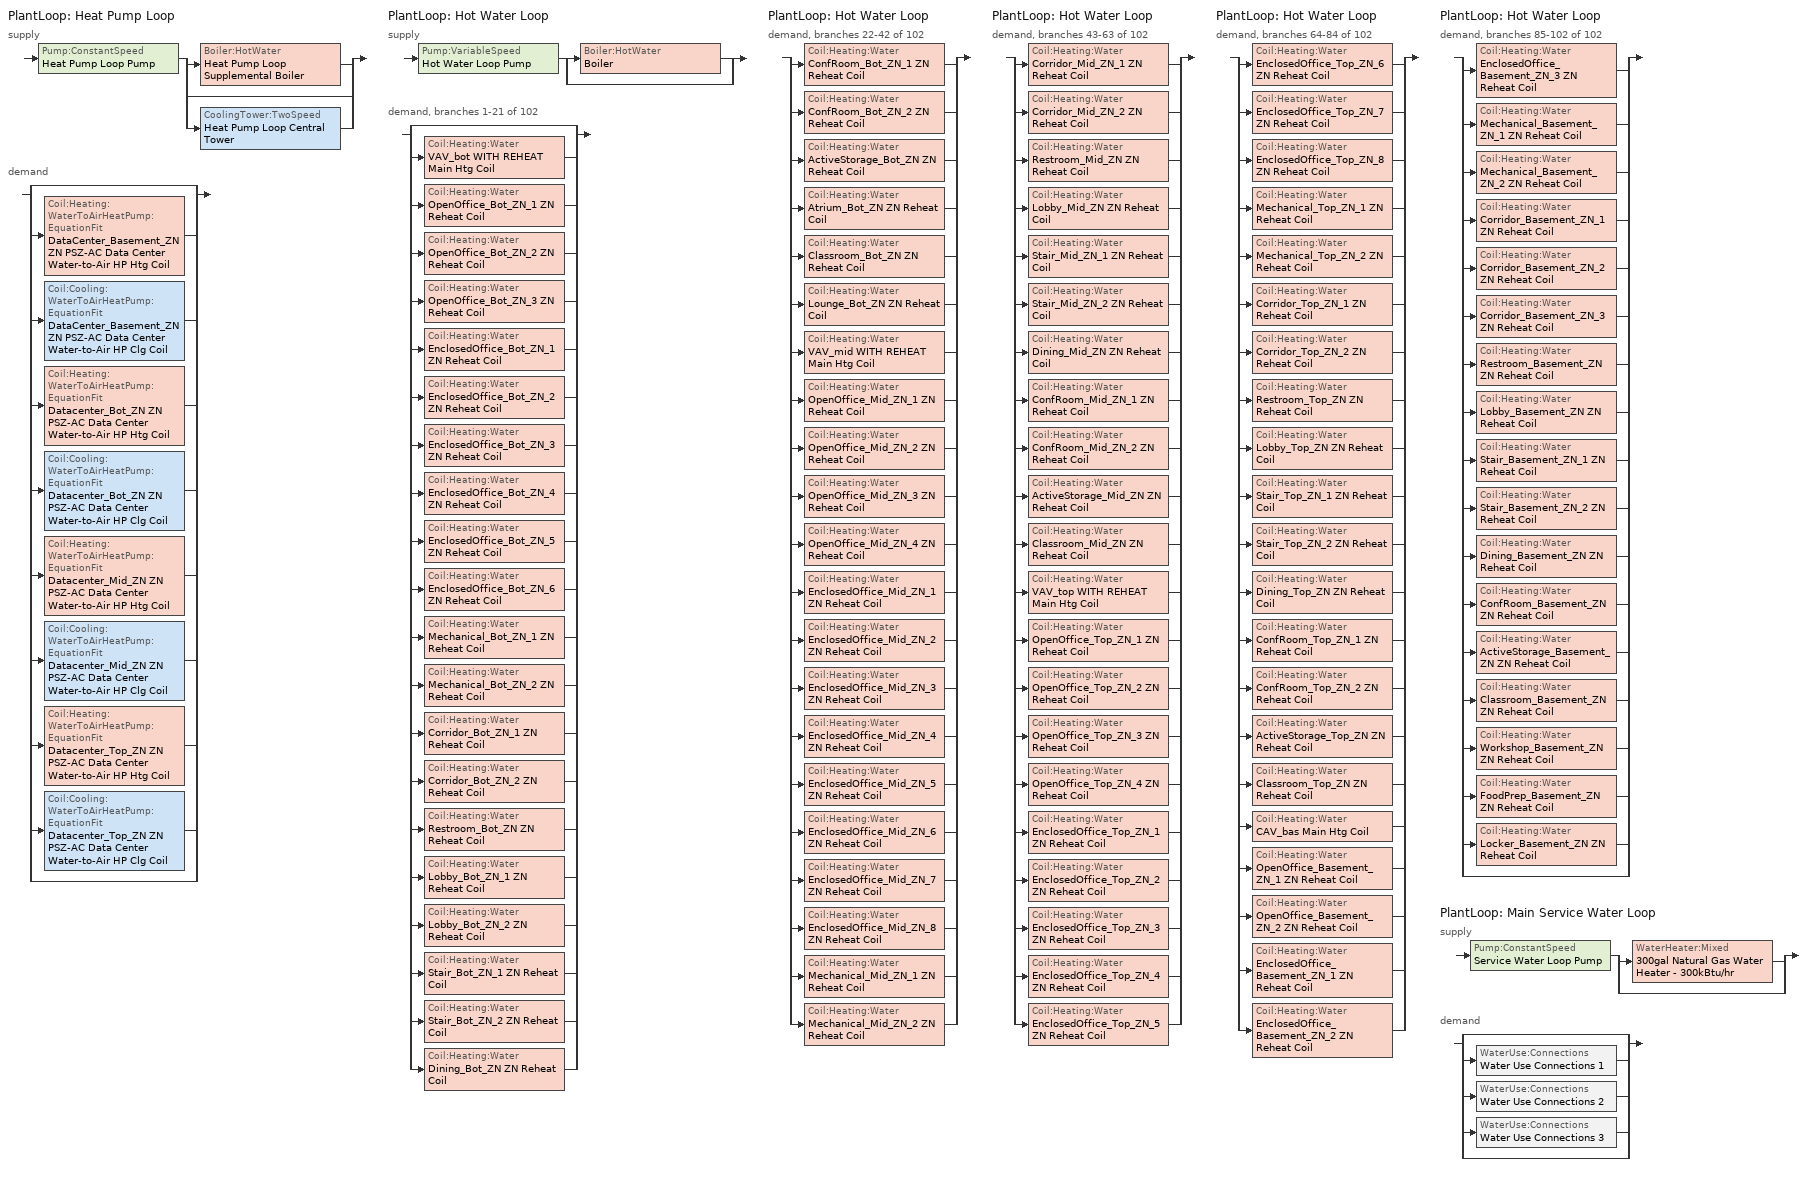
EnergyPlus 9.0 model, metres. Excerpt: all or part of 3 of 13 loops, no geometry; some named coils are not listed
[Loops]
PlantLoop 'Heat Pump Loop'
 supply: Pump:ConstantSpeed 'Heat Pump Loop Pump' > split
  | Boiler:HotWater 'Heat Pump Loop Supplemental Boiler'
  | bypass
  | CoolingTower:TwoSpeed 'Heat Pump Loop Central Tower'
 demand: split
  | bypass
  | Coil:Heating:WaterToAirHeatPump:EquationFit 'DataCenter_Basement_ZN ZN PSZ-AC Data Center Water-to-Air HP Htg Coil'
  | Coil:Cooling:WaterToAirHeatPump:EquationFit 'DataCenter_Basement_ZN ZN PSZ-AC Data Center Water-to-Air HP Clg Coil'
  | Coil:Heating:WaterToAirHeatPump:EquationFit 'Datacenter_Bot_ZN ZN PSZ-AC Data Center Water-to-Air HP Htg Coil'
  | Coil:Cooling:WaterToAirHeatPump:EquationFit 'Datacenter_Bot_ZN ZN PSZ-AC Data Center Water-to-Air HP Clg Coil'
  | Coil:Heating:WaterToAirHeatPump:EquationFit 'Datacenter_Mid_ZN ZN PSZ-AC Data Center Water-to-Air HP Htg Coil'
  | Coil:Cooling:WaterToAirHeatPump:EquationFit 'Datacenter_Mid_ZN ZN PSZ-AC Data Center Water-to-Air HP Clg Coil'
  | Coil:Heating:WaterToAirHeatPump:EquationFit 'Datacenter_Top_ZN ZN PSZ-AC Data Center Water-to-Air HP Htg Coil'
  | Coil:Cooling:WaterToAirHeatPump:EquationFit 'Datacenter_Top_ZN ZN PSZ-AC Data Center Water-to-Air HP Clg Coil'
  | bypass
PlantLoop 'Hot Water Loop'
 supply: Pump:VariableSpeed 'Hot Water Loop Pump' > split
  | Boiler:HotWater 'Boiler'
  | bypass
 demand, branches 1-21 of 102: split
  | bypass
  | Coil:Heating:Water 'VAV_bot WITH REHEAT Main Htg Coil'
  | Coil:Heating:Water 'OpenOffice_Bot_ZN_1 ZN Reheat Coil'
  | Coil:Heating:Water 'OpenOffice_Bot_ZN_2 ZN Reheat Coil'
  | Coil:Heating:Water 'OpenOffice_Bot_ZN_3 ZN Reheat Coil'
  | Coil:Heating:Water 'EnclosedOffice_Bot_ZN_1 ZN Reheat Coil'
  | Coil:Heating:Water 'EnclosedOffice_Bot_ZN_2 ZN Reheat Coil'
  | Coil:Heating:Water 'EnclosedOffice_Bot_ZN_3 ZN Reheat Coil'
  | Coil:Heating:Water 'EnclosedOffice_Bot_ZN_4 ZN Reheat Coil'
  | Coil:Heating:Water 'EnclosedOffice_Bot_ZN_5 ZN Reheat Coil'
  | Coil:Heating:Water 'EnclosedOffice_Bot_ZN_6 ZN Reheat Coil'
  | Coil:Heating:Water 'Mechanical_Bot_ZN_1 ZN Reheat Coil'
  | Coil:Heating:Water 'Mechanical_Bot_ZN_2 ZN Reheat Coil'
  | Coil:Heating:Water 'Corridor_Bot_ZN_1 ZN Reheat Coil'
  | Coil:Heating:Water 'Corridor_Bot_ZN_2 ZN Reheat Coil'
  | Coil:Heating:Water 'Restroom_Bot_ZN ZN Reheat Coil'
  | Coil:Heating:Water 'Lobby_Bot_ZN_1 ZN Reheat Coil'
  | Coil:Heating:Water 'Lobby_Bot_ZN_2 ZN Reheat Coil'
  | Coil:Heating:Water 'Stair_Bot_ZN_1 ZN Reheat Coil'
  | Coil:Heating:Water 'Stair_Bot_ZN_2 ZN Reheat Coil'
  | Coil:Heating:Water 'Dining_Bot_ZN ZN Reheat Coil'
PlantLoop 'Hot Water Loop'
 demand, branches 22-42 of 102: split
  | Coil:Heating:Water 'ConfRoom_Bot_ZN_1 ZN Reheat Coil'
  | Coil:Heating:Water 'ConfRoom_Bot_ZN_2 ZN Reheat Coil'
  | Coil:Heating:Water 'ActiveStorage_Bot_ZN ZN Reheat Coil'
  | Coil:Heating:Water 'Atrium_Bot_ZN ZN Reheat Coil'
  | Coil:Heating:Water 'Classroom_Bot_ZN ZN Reheat Coil'
  | Coil:Heating:Water 'Lounge_Bot_ZN ZN Reheat Coil'
  | Coil:Heating:Water 'VAV_mid WITH REHEAT Main Htg Coil'
  | Coil:Heating:Water 'OpenOffice_Mid_ZN_1 ZN Reheat Coil'
  | Coil:Heating:Water 'OpenOffice_Mid_ZN_2 ZN Reheat Coil'
  | Coil:Heating:Water 'OpenOffice_Mid_ZN_3 ZN Reheat Coil'
  | Coil:Heating:Water 'OpenOffice_Mid_ZN_4 ZN Reheat Coil'
  | Coil:Heating:Water 'EnclosedOffice_Mid_ZN_1 ZN Reheat Coil'
  | Coil:Heating:Water 'EnclosedOffice_Mid_ZN_2 ZN Reheat Coil'
  | Coil:Heating:Water 'EnclosedOffice_Mid_ZN_3 ZN Reheat Coil'
  | Coil:Heating:Water 'EnclosedOffice_Mid_ZN_4 ZN Reheat Coil'
  | Coil:Heating:Water 'EnclosedOffice_Mid_ZN_5 ZN Reheat Coil'
  | Coil:Heating:Water 'EnclosedOffice_Mid_ZN_6 ZN Reheat Coil'
  | Coil:Heating:Water 'EnclosedOffice_Mid_ZN_7 ZN Reheat Coil'
  | Coil:Heating:Water 'EnclosedOffice_Mid_ZN_8 ZN Reheat Coil'
  | Coil:Heating:Water 'Mechanical_Mid_ZN_1 ZN Reheat Coil'
  | Coil:Heating:Water 'Mechanical_Mid_ZN_2 ZN Reheat Coil'
PlantLoop 'Hot Water Loop'
 demand, branches 43-63 of 102: split
  | Coil:Heating:Water 'Corridor_Mid_ZN_1 ZN Reheat Coil'
  | Coil:Heating:Water 'Corridor_Mid_ZN_2 ZN Reheat Coil'
  | Coil:Heating:Water 'Restroom_Mid_ZN ZN Reheat Coil'
  | Coil:Heating:Water 'Lobby_Mid_ZN ZN Reheat Coil'
  | Coil:Heating:Water 'Stair_Mid_ZN_1 ZN Reheat Coil'
  | Coil:Heating:Water 'Stair_Mid_ZN_2 ZN Reheat Coil'
  | Coil:Heating:Water 'Dining_Mid_ZN ZN Reheat Coil'
  | Coil:Heating:Water 'ConfRoom_Mid_ZN_1 ZN Reheat Coil'
  | Coil:Heating:Water 'ConfRoom_Mid_ZN_2 ZN Reheat Coil'
  | Coil:Heating:Water 'ActiveStorage_Mid_ZN ZN Reheat Coil'
  | Coil:Heating:Water 'Classroom_Mid_ZN ZN Reheat Coil'
  | Coil:Heating:Water 'VAV_top WITH REHEAT Main Htg Coil'
  | Coil:Heating:Water 'OpenOffice_Top_ZN_1 ZN Reheat Coil'
  | Coil:Heating:Water 'OpenOffice_Top_ZN_2 ZN Reheat Coil'
  | Coil:Heating:Water 'OpenOffice_Top_ZN_3 ZN Reheat Coil'
  | Coil:Heating:Water 'OpenOffice_Top_ZN_4 ZN Reheat Coil'
  | Coil:Heating:Water 'EnclosedOffice_Top_ZN_1 ZN Reheat Coil'
  | Coil:Heating:Water 'EnclosedOffice_Top_ZN_2 ZN Reheat Coil'
  | Coil:Heating:Water 'EnclosedOffice_Top_ZN_3 ZN Reheat Coil'
  | Coil:Heating:Water 'EnclosedOffice_Top_ZN_4 ZN Reheat Coil'
  | Coil:Heating:Water 'EnclosedOffice_Top_ZN_5 ZN Reheat Coil'
PlantLoop 'Hot Water Loop'
 demand, branches 64-84 of 102: split
  | Coil:Heating:Water 'EnclosedOffice_Top_ZN_6 ZN Reheat Coil'
  | Coil:Heating:Water 'EnclosedOffice_Top_ZN_7 ZN Reheat Coil'
  | Coil:Heating:Water 'EnclosedOffice_Top_ZN_8 ZN Reheat Coil'
  | Coil:Heating:Water 'Mechanical_Top_ZN_1 ZN Reheat Coil'
  | Coil:Heating:Water 'Mechanical_Top_ZN_2 ZN Reheat Coil'
  | Coil:Heating:Water 'Corridor_Top_ZN_1 ZN Reheat Coil'
  | Coil:Heating:Water 'Corridor_Top_ZN_2 ZN Reheat Coil'
  | Coil:Heating:Water 'Restroom_Top_ZN ZN Reheat Coil'
  | Coil:Heating:Water 'Lobby_Top_ZN ZN Reheat Coil'
  | Coil:Heating:Water 'Stair_Top_ZN_1 ZN Reheat Coil'
  | Coil:Heating:Water 'Stair_Top_ZN_2 ZN Reheat Coil'
  | Coil:Heating:Water 'Dining_Top_ZN ZN Reheat Coil'
  | Coil:Heating:Water 'ConfRoom_Top_ZN_1 ZN Reheat Coil'
  | Coil:Heating:Water 'ConfRoom_Top_ZN_2 ZN Reheat Coil'
  | Coil:Heating:Water 'ActiveStorage_Top_ZN ZN Reheat Coil'
  | Coil:Heating:Water 'Classroom_Top_ZN ZN Reheat Coil'
  | Coil:Heating:Water 'CAV_bas Main Htg Coil'
  | Coil:Heating:Water 'OpenOffice_Basement_ZN_1 ZN Reheat Coil'
  | Coil:Heating:Water 'OpenOffice_Basement_ZN_2 ZN Reheat Coil'
  | Coil:Heating:Water 'EnclosedOffice_Basement_ZN_1 ZN Reheat Coil'
  | Coil:Heating:Water 'EnclosedOffice_Basement_ZN_2 ZN Reheat Coil'
PlantLoop 'Hot Water Loop'
 demand, branches 85-102 of 102: split
  | Coil:Heating:Water 'EnclosedOffice_Basement_ZN_3 ZN Reheat Coil'
  | Coil:Heating:Water 'Mechanical_Basement_ZN_1 ZN Reheat Coil'
  | Coil:Heating:Water 'Mechanical_Basement_ZN_2 ZN Reheat Coil'
  | Coil:Heating:Water 'Corridor_Basement_ZN_1 ZN Reheat Coil'
  | Coil:Heating:Water 'Corridor_Basement_ZN_2 ZN Reheat Coil'
  | Coil:Heating:Water 'Corridor_Basement_ZN_3 ZN Reheat Coil'
  | Coil:Heating:Water 'Restroom_Basement_ZN ZN Reheat Coil'
  | Coil:Heating:Water 'Lobby_Basement_ZN ZN Reheat Coil'
  | Coil:Heating:Water 'Stair_Basement_ZN_1 ZN Reheat Coil'
  | Coil:Heating:Water 'Stair_Basement_ZN_2 ZN Reheat Coil'
  | Coil:Heating:Water 'Dining_Basement_ZN ZN Reheat Coil'
  | Coil:Heating:Water 'ConfRoom_Basement_ZN ZN Reheat Coil'
  | Coil:Heating:Water 'ActiveStorage_Basement_ZN ZN Reheat Coil'
  | Coil:Heating:Water 'Classroom_Basement_ZN ZN Reheat Coil'
  | Coil:Heating:Water 'Workshop_Basement_ZN ZN Reheat Coil'
  | Coil:Heating:Water 'FoodPrep_Basement_ZN ZN Reheat Coil'
  | Coil:Heating:Water 'Locker_Basement_ZN ZN Reheat Coil'
  | bypass
PlantLoop 'Main Service Water Loop'
 supply: Pump:ConstantSpeed 'Service Water Loop Pump' > split
  | WaterHeater:Mixed '300gal Natural Gas Water Heater - 300kBtu/hr'
  | bypass
 demand: split
  | bypass
  | WaterUse:Connections 'Water Use Connections 1'
  | WaterUse:Connections 'Water Use Connections 2'
  | WaterUse:Connections 'Water Use Connections 3'
  | bypass
[Coil:Heating:Water] Availability Schedule=Always On Discrete; U-Factor Times Area Value {W/K}=Autosize; Maximum Water Flow Rate {m3/s}=Autosize; Performance Input Method=UFactorTimesAreaAndDesignWaterFlowRate; Rated Capacity {W}=Autosize; Rated Inlet Water Temperature {C}=82.2222; Rated Outlet Water Temperature {C}=71.1111; Rated Ratio for Air and Water Convection=0.5
Name | Rated Inlet Air Temperature {C} | Rated Outlet Air Temperature {C}
ActiveStorage_Basement_ZN ZN Reheat Coil; Classroom_Basement_ZN ZN Reheat Coil; ConfRoom_Basement_ZN ZN Reheat Coil; Corridor_Basement_ZN_1 ZN Reheat Coil; Corridor_Basement_ZN_2 ZN Reheat Coil; Corridor_Basement_ZN_3 ZN Reheat Coil; Dining_Basement_ZN ZN Reheat Coil; EnclosedOffice_Basement_ZN_1 ZN Reheat Coil; EnclosedOffice_Basement_ZN_2 ZN Reheat Coil; EnclosedOffice_Basement_ZN_3 ZN Reheat Coil; FoodPrep_Basement_ZN ZN Reheat Coil; Lobby_Basement_ZN ZN Reheat Coil; Locker_Basement_ZN ZN Reheat Coil; Mechanical_Basement_ZN_1 ZN Reheat Coil; Mechanical_Basement_ZN_2 ZN Reheat Coil; OpenOffice_Basement_ZN_1 ZN Reheat Coil; OpenOffice_Basement_ZN_2 ZN Reheat Coil; Restroom_Basement_ZN ZN Reheat Coil; Stair_Basement_ZN_1 ZN Reheat Coil; Stair_Basement_ZN_2 ZN Reheat Coil; Workshop_Basement_ZN ZN Reheat Coil | 16.6667 | 50
ActiveStorage_Bot_ZN ZN Reheat Coil; ActiveStorage_Mid_ZN ZN Reheat Coil; ActiveStorage_Top_ZN ZN Reheat Coil; Atrium_Bot_ZN ZN Reheat Coil; Classroom_Bot_ZN ZN Reheat Coil; Classroom_Mid_ZN ZN Reheat Coil; Classroom_Top_ZN ZN Reheat Coil; ConfRoom_Bot_ZN_1 ZN Reheat Coil; ConfRoom_Bot_ZN_2 ZN Reheat Coil; ConfRoom_Mid_ZN_1 ZN Reheat Coil; ConfRoom_Mid_ZN_2 ZN Reheat Coil; ConfRoom_Top_ZN_1 ZN Reheat Coil; ConfRoom_Top_ZN_2 ZN Reheat Coil; Corridor_Bot_ZN_1 ZN Reheat Coil; Corridor_Bot_ZN_2 ZN Reheat Coil; Corridor_Mid_ZN_1 ZN Reheat Coil; Corridor_Mid_ZN_2 ZN Reheat Coil; Corridor_Top_ZN_1 ZN Reheat Coil; Corridor_Top_ZN_2 ZN Reheat Coil; Dining_Bot_ZN ZN Reheat Coil; Dining_Mid_ZN ZN Reheat Coil; Dining_Top_ZN ZN Reheat Coil; EnclosedOffice_Bot_ZN_1 ZN Reheat Coil; EnclosedOffice_Bot_ZN_2 ZN Reheat Coil; EnclosedOffice_Bot_ZN_3 ZN Reheat Coil; EnclosedOffice_Bot_ZN_4 ZN Reheat Coil; EnclosedOffice_Bot_ZN_5 ZN Reheat Coil; EnclosedOffice_Bot_ZN_6 ZN Reheat Coil; EnclosedOffice_Mid_ZN_1 ZN Reheat Coil; EnclosedOffice_Mid_ZN_2 ZN Reheat Coil; EnclosedOffice_Mid_ZN_3 ZN Reheat Coil; EnclosedOffice_Mid_ZN_4 ZN Reheat Coil; EnclosedOffice_Mid_ZN_5 ZN Reheat Coil; EnclosedOffice_Mid_ZN_6 ZN Reheat Coil; EnclosedOffice_Mid_ZN_7 ZN Reheat Coil; EnclosedOffice_Mid_ZN_8 ZN Reheat Coil; EnclosedOffice_Top_ZN_1 ZN Reheat Coil; EnclosedOffice_Top_ZN_2 ZN Reheat Coil; EnclosedOffice_Top_ZN_3 ZN Reheat Coil; EnclosedOffice_Top_ZN_4 ZN Reheat Coil; EnclosedOffice_Top_ZN_5 ZN Reheat Coil; EnclosedOffice_Top_ZN_6 ZN Reheat Coil; EnclosedOffice_Top_ZN_7 ZN Reheat Coil; EnclosedOffice_Top_ZN_8 ZN Reheat Coil; Lobby_Bot_ZN_1 ZN Reheat Coil; Lobby_Bot_ZN_2 ZN Reheat Coil; Lobby_Mid_ZN ZN Reheat Coil; Lobby_Top_ZN ZN Reheat Coil; Lounge_Bot_ZN ZN Reheat Coil; Mechanical_Bot_ZN_1 ZN Reheat Coil; Mechanical_Bot_ZN_2 ZN Reheat Coil; Mechanical_Mid_ZN_1 ZN Reheat Coil; Mechanical_Mid_ZN_2 ZN Reheat Coil; Mechanical_Top_ZN_1 ZN Reheat Coil; Mechanical_Top_ZN_2 ZN Reheat Coil; OpenOffice_Bot_ZN_1 ZN Reheat Coil; OpenOffice_Bot_ZN_2 ZN Reheat Coil; OpenOffice_Bot_ZN_3 ZN Reheat Coil; OpenOffice_Mid_ZN_1 ZN Reheat Coil; OpenOffice_Mid_ZN_2 ZN Reheat Coil; OpenOffice_Mid_ZN_3 ZN Reheat Coil; OpenOffice_Mid_ZN_4 ZN Reheat Coil; OpenOffice_Top_ZN_1 ZN Reheat Coil; OpenOffice_Top_ZN_2 ZN Reheat Coil; OpenOffice_Top_ZN_3 ZN Reheat Coil; OpenOffice_Top_ZN_4 ZN Reheat Coil; Restroom_Bot_ZN ZN Reheat Coil; Restroom_Mid_ZN ZN Reheat Coil; Restroom_Top_ZN ZN Reheat Coil; Stair_Bot_ZN_1 ZN Reheat Coil; Stair_Bot_ZN_2 ZN Reheat Coil; Stair_Mid_ZN_1 ZN Reheat Coil; Stair_Mid_ZN_2 ZN Reheat Coil; Stair_Top_ZN_1 ZN Reheat Coil; Stair_Top_ZN_2 ZN Reheat Coil | 12.7778 | 40
[SetpointManager:Scheduled] Control Variable=Temperature
Name | Schedule
Hot Water Loop Setpoint Manager | Hot Water Loop Temp - 180F
Service hot water setpoint manager | Service Water Loop Temp - 140F
[Coil:Heating:WaterToAirHeatPump:EquationFit] Rated Air Flow Rate {m3/s}=Autosize; Rated Water Flow Rate {m3/s}=Autosize; Gross Rated Heating Capacity {W}=Autosize; Gross Rated Heating COP=4.2; Heating Capacity Coefficient 1=0.237847; Heating Capacity Coefficient 2=-3.35824; Heating Capacity Coefficient 3=3.8064; Heating Capacity Coefficient 4=0.1792; Heating Capacity Coefficient 5=0.128607; Heating Power Consumption Coefficient 1=-3.79176; Heating Power Consumption Coefficient 2=3.38799; Heating Power Consumption Coefficient 3=1.50226; Heating Power Consumption Coefficient 4=-0.177654; Heating Power Consumption Coefficient 5=-0.10308
DataCenter_Basement_ZN ZN PSZ-AC Data Center Water-to-Air HP Htg Coil; Datacenter_Bot_ZN ZN PSZ-AC Data Center Water-to-Air HP Htg Coil; Datacenter_Mid_ZN ZN PSZ-AC Data Center Water-to-Air HP Htg Coil; Datacenter_Top_ZN ZN PSZ-AC Data Center Water-to-Air HP Htg Coil
[Coil:Cooling:WaterToAirHeatPump:EquationFit] Rated Air Flow Rate {m3/s}=Autosize; Rated Water Flow Rate {m3/s}=Autosize; Gross Rated Total Cooling Capacity {W}=Autosize; Gross Rated Sensible Cooling Capacity {W}=Autosize; Gross Rated Cooling COP=3.4; Total Cooling Capacity Coefficient 1=-4.30267; Total Cooling Capacity Coefficient 2=7.18537; Total Cooling Capacity Coefficient 3=-2.23947; Total Cooling Capacity Coefficient 4=0.139996; Total Cooling Capacity Coefficient 5=0.10266; Sensible Cooling Capacity Coefficient 1=6.00194; Sensible Cooling Capacity Coefficient 2=22.6301; Sensible Cooling Capacity Coefficient 3=-26.7961; Sensible Cooling Capacity Coefficient 4=-1.72375; Sensible Cooling Capacity Coefficient 5=0.490645; Sensible Cooling Capacity Coefficient 6=0.0693119; Cooling Power Consumption Coefficient 1=-5.67776; Cooling Power Consumption Coefficient 2=0.438988; Cooling Power Consumption Coefficient 3=5.84528; Cooling Power Consumption Coefficient 4=0.141606; Cooling Power Consumption Coefficient 5=-0.168728; Nominal Time for Condensate Removal to Begin {s}=0; Ratio of Initial Moisture Evaporation Rate and Steady State Latent Capacity=0
DataCenter_Basement_ZN ZN PSZ-AC Data Center Water-to-Air HP Clg Coil; Datacenter_Bot_ZN ZN PSZ-AC Data Center Water-to-Air HP Clg Coil; Datacenter_Mid_ZN ZN PSZ-AC Data Center Water-to-Air HP Clg Coil; Datacenter_Top_ZN ZN PSZ-AC Data Center Water-to-Air HP Clg Coil
[PlantLoop] Fluid Type=Water; Maximum Loop Flow Rate {m3/s}=Autosize; Minimum Loop Flow Rate {m3/s}=0; Plant Loop Volume {m3}=Autocalculate; Load Distribution Scheme=Optimal
Name | Plant Equipment Operation Scheme | Maximum Loop Temperature {C} | Minimum Loop Temperature {C} | Plant Loop Demand Calculation Scheme
Heat Pump Loop | Heat Pump Loop Operation Schemes | 80 | 5 | DualSetpointDeadband
Hot Water Loop | Hot Water Loop Operation Schemes | 100 | 10 | SingleSetpoint
Main Service Water Loop | Main Service Water Loop Operation Schemes | 60 | 10 | SingleSetpoint
[Sizing:Plant] Loop Type=Heating; Sizing Option=NonCoincident; Zone Timesteps in Averaging Window=1; Coincident Sizing Factor Mode=None
Name | Design Loop Exit Temperature {C} | Loop Design Temperature Difference {deltaC}
Heat Pump Loop | 39 | 11
Hot Water Loop | 82.2222 | 11.1111
Main Service Water Loop | 60 | 5
[Pump:ConstantSpeed] Design Flow Rate {m3/s}=Autosize; Design Power Consumption {W}=Autosize; Fraction of Motor Inefficiencies to Fluid Stream=0; Pump Control Type=Intermittent; Design Power Sizing Method=PowerPerFlowPerPressure; Design Electric Power per Unit Flow Rate {W/(m3/s)}=348701.1; Design Shaft Power per Unit Flow Rate per Unit Head=1.28205
Name | Design Pump Head {Pa} | Motor Efficiency
Heat Pump Loop Pump | 179344 | 0.9
Service Water Loop Pump | 29891 | 0.3
[Pump:VariableSpeed]
Hot Water Loop Pump: Design Maximum Flow Rate {m3/s}=Autosize; Design Pump Head {Pa}=179344; Design Power Consumption {W}=Autosize; Motor Efficiency=0.9; Fraction of Motor Inefficiencies to Fluid Stream=0; Coefficient 1 of the Part Load Performance Curve=0; Coefficient 2 of the Part Load Performance Curve=1; Coefficient 3 of the Part Load Performance Curve=0; Coefficient 4 of the Part Load Performance Curve=0; Design Minimum Flow Rate {m3/s}=0; Pump Control Type=Intermittent; Skin Loss Radiative Fraction=0.5; Design Power Sizing Method=PowerPerFlowPerPressure; Design Electric Power per Unit Flow Rate {W/(m3/s)}=348701.1; Design Shaft Power per Unit Flow Rate per Unit Head=1.28205; Design Minimum Flow Rate Fraction=0
[PlantEquipmentOperationSchemes] Control Scheme Object Type 1=PlantEquipmentOperation:HeatingLoad; Control Scheme Schedule Name 1=Always On Discrete
Heat Pump Loop Operation Schemes: Control Scheme Name 1=Heat Pump Loop Heating Operation Scheme; Control Scheme Object Type 2=PlantEquipmentOperation:CoolingLoad; Control Scheme Name 2=Heat Pump Loop Cooling Operation Scheme; Control Scheme Schedule Name 2=Always On Discrete; Control Scheme Object Type 3=PlantEquipmentOperation:ComponentSetpoint; Control Scheme Name 3=Heat Pump Loop Setpoint Operation Scheme; Control Scheme Schedule Name 3=Always On Discrete
Hot Water Loop Operation Schemes: Control Scheme Name 1=Hot Water Loop Heating Operation Scheme
Main Service Water Loop Operation Schemes: Control Scheme Name 1=Main Service Water Loop Heating Operation Scheme
[PlantEquipmentOperation:CoolingLoad]
Heat Pump Loop Cooling Operation Scheme: Load Range Lower Limit 1 {W}=0; Load Range Upper Limit 1 {W}=1000000000; Range Equipment List Name 1=Heat Pump Loop Cooling Equipment List
[PlantEquipmentList]
Heat Pump Loop Heating Equipment List: Boiler:HotWater, Heat Pump Loop Supplemental Boiler
Heat Pump Loop Cooling Equipment List: CoolingTower:TwoSpeed, Heat Pump Loop Central Tower
Hot Water Loop Heating Equipment List: Boiler:HotWater, Boiler
Main Service Water Loop Heating Equipment List: WaterHeater:Mixed, 300gal Natural Gas Water Heater - 300kBtu/hr
[Boiler:HotWater] Fuel Type=NaturalGas; Nominal Capacity {W}=Autosize; Efficiency Curve Temperature Evaluation Variable=LeavingBoiler; Design Water Flow Rate {m3/s}=Autosize; Minimum Part Load Ratio=0; Maximum Part Load Ratio=1.2; Optimum Part Load Ratio=1; Water Outlet Upper Temperature Limit {C}=95; Parasitic Electric Load {W}=0; Sizing Factor=1
Name | Nominal Thermal Efficiency | Boiler Flow Mode
Heat Pump Loop Supplemental Boiler | 0.8 | ConstantFlow
Boiler | 0.78 | LeavingSetpointModulated
[SetpointManager:Scheduled:DualSetpoint] Control Variable=Temperature
Name | High Setpoint Schedule | Low Setpoint Schedule
Heat Pump Loop Boiler Scheduled Dual Setpoint; Heat Pump Loop Scheduled Dual Setpoint | Heat Pump Loop High Temp - 65F | Heat Pump Loop Low Temp - 41F
Heat Pump Loop Fluid Cooler Scheduled Dual Setpoint | Heat Pump Loop High Temp - 65F 1 | Heat Pump Loop Low Temp - 41F 1
[CoolingTower:TwoSpeed]
Heat Pump Loop Central Tower: Design Water Flow Rate {m3/s}=Autosize; High Fan Speed Air Flow Rate {m3/s}=Autosize; High Fan Speed Fan Power {W}=Autosize; High Fan Speed U-Factor Times Area Value {W/K}=Autosize; Low Fan Speed Air Flow Rate {m3/s}=Autocalculate; Low Fan Speed Air Flow Rate Sizing Factor=0.5; Low Fan Speed Fan Power {W}=Autocalculate; Low Fan Speed Fan Power Sizing Factor=0.16; Low Fan Speed U-Factor Times Area Value {W/K}=Autocalculate; Low Fan Speed U-Factor Times Area Sizing Factor=0.6; Free Convection Regime Air Flow Rate {m3/s}=0; Free Convection Regime Air Flow Rate Sizing Factor=0.1; Free Convection Regime U-Factor Times Area Value {W/K}=0; Free Convection U-Factor Times Area Value Sizing Factor=0.1; Performance Input Method=UFactorTimesAreaAndDesignWaterFlowRate; Heat Rejection Capacity and Nominal Capacity Sizing Ratio=1.25; Low Speed Nominal Capacity Sizing Factor=0.5; Free Convection Nominal Capacity Sizing Factor=0.1; Design Inlet Air Dry-Bulb Temperature {C}=25.6; Design Inlet Air Wet-Bulb Temperature {C}=25.6; Design Approach Temperature {deltaC}=Autosize; Design Range Temperature {deltaC}=Autosize; Basin Heater Capacity {W/K}=0; Basin Heater Setpoint Temperature {C}=2; Evaporation Loss Factor {percent/K}=0.2; Drift Loss Percent {percent}=0.008; Blowdown Concentration Ratio=3; Number of Cells=1; Cell Control=MinimalCell; Cell Minimum  Water Flow Rate Fraction=0.33; Cell Maximum Water Flow Rate Fraction=2.5; Sizing Factor=1
[PlantEquipmentOperation:HeatingLoad] Load Range Lower Limit 1 {W}=0; Load Range Upper Limit 1 {W}=1000000000
Name | Range Equipment List Name 1
Heat Pump Loop Heating Operation Scheme | Heat Pump Loop Heating Equipment List
Hot Water Loop Heating Operation Scheme | Hot Water Loop Heating Equipment List
Main Service Water Loop Heating Operation Scheme | Main Service Water Loop Heating Equipment List
[PlantEquipmentOperation:ComponentSetpoint]
Heat Pump Loop Setpoint Operation Scheme: Equipment Object Type 1=Boiler:HotWater; Equipment Name 1=Heat Pump Loop Supplemental Boiler; Component Flow Rate 1 {m3/s}=Autosize; Operation Type 1=Heating; Equipment Object Type 2=CoolingTower:TwoSpeed; Equipment Name 2=Heat Pump Loop Central Tower; Component Flow Rate 2 {m3/s}=Autosize; Operation Type 2=Cooling
[WaterHeater:Mixed]
300gal Natural Gas Water Heater - 300kBtu/hr: Tank Volume {m3}=1.13562; Setpoint Temperature Schedule=Service Water Loop Temp - 140F; Deadband Temperature Difference {deltaC}=2; Maximum Temperature Limit {C}=82.2222; Heater Control Type=Cycle; Heater Maximum Capacity {W}=87921.3; Heater Ignition Minimum Flow Rate {m3/s}=0; Heater Ignition Delay {s}=0; Heater Fuel Type=NaturalGas; Heater Thermal Efficiency=0.78; Off Cycle Parasitic Fuel Consumption Rate {W}=2770.99; Off Cycle Parasitic Fuel Type=NaturalGas; Off Cycle Parasitic Heat Fraction to Tank=0.8; On Cycle Parasitic Fuel Consumption Rate {W}=2770.99; On Cycle Parasitic Fuel Type=NaturalGas; On Cycle Parasitic Heat Fraction to Tank=0; Ambient Temperature Indicator=Schedule; Ambient Temperature Schedule=Water Heater Ambient Temp Schedule - 70F; Off Cycle Loss Coefficient to Ambient Temperature {W/K}=6; Off Cycle Loss Fraction to Zone=1; On Cycle Loss Coefficient to Ambient Temperature {W/K}=6; On Cycle Loss Fraction to Zone=1; Use Side Effectiveness=1; Source Side Effectiveness=1; Use Side Design Flow Rate {m3/s}=Autosize; Source Side Design Flow Rate {m3/s}=Autosize; Indirect Water Heating Recovery Time {hr}=1.5; Source Side Flow Control Mode=IndirectHeatPrimarySetpoint
[WaterUse:Connections]
Name | Water Use Equipment Name 1
Water Use Connections 1 | Mechanical_bot_zn_1 Service Water Use 0.58gal/min
Water Use Connections 2 | Mechanical_mid_zn_1 Service Water Use 0.58gal/min
Water Use Connections 3 | Mechanical_top_zn_1 Service Water Use 0.58gal/min
[WaterUse:Equipment] Peak Flow Rate {m3/s}=3.65923e-05; Flow Rate Fraction Schedule=OfficeLarge BLDG_SWH_SCH; Sensible Fraction Schedule=Fraction Sensible - 0.2; Latent Fraction Schedule=Fraction Latent - 0.05
Name | Target Temperature Schedule | Zone
Mechanical_bot_zn_1 Service Water Use 0.58gal/min | Mixed Water At Faucet Temp - 140F | Mechanical_Bot_ZN_1 ZN
Mechanical_mid_zn_1 Service Water Use 0.58gal/min | Mixed Water At Faucet Temp - 140F 1 | Mechanical_Mid_ZN_1 ZN
Mechanical_top_zn_1 Service Water Use 0.58gal/min | Mixed Water At Faucet Temp - 140F 2 | Mechanical_Top_ZN_1 ZN
[Schedule:Day:Interval]
Fraction Latent - 0.05 Default: No, 24:00, 0.05
Fraction Sensible - 0.2 Default: No, 24:00, 0.2
Heat Pump Loop High Temp - 65F Default; Heat Pump Loop High Temp - 65F Default 1: No, 24:00, 18.3333
Heat Pump Loop Low Temp - 41F Default; Heat Pump Loop Low Temp - 41F Default 1: No, 24:00, 5
Hot Water Loop Temp - 180F Default: No, 24:00, 82.2222
Mixed Water At Faucet Temp - 140F Default; Mixed Water At Faucet Temp - 140F Default 1; Mixed Water At Faucet Temp - 140F Default 2; Service Water Loop Temp - 140F Default: No, 24:00, 60
OfficeLarge BLDG_SWH_SCH Default: No, 06:00, 0, 07:00, 0.07, 11:00, 0.04, 13:00, 0.06, 14:00, 0.09, 15:00, 0.06, 21:00, 0.04, 22:00, 0.07, 24:00, 0.04
OfficeLarge BLDG_SWH_SCH SmrDsn|Wkdy Day; OfficeLarge BLDG_SWH_SCH Summer Design Day: No, 06:00, 0, 07:00, 0.07, 08:00, 0.19, 09:00, 0.35, 10:00, 0.38, 11:00, 0.39, 12:00, 0.47, 13:00, 0.57, 14:00, 0.54, 15:00, 0.34, 16:00, 0.33, 17:00, 0.44, 18:00, 0.26, 19:00, 0.21, 20:00, 0.15, 21:00, 0.17, 22:00, 0.08, 24:00, 0.05
OfficeLarge BLDG_SWH_SCH Winter Design Day; OfficeLarge BLDG_SWH_SCH WntrDsn|Sat Day: No, 06:00, 0, 07:00, 0.07, 08:00, 0.11, 09:00, 0.15, 10:00, 0.21, 11:00, 0.19, 12:00, 0.23, 13:00, 0.2, 14:00, 0.19, 15:00, 0.15, 16:00, 0.13, 17:00, 0.14, 21:00, 0.07, 22:00, 0.09, 24:00, 0.05
Water Heater Ambient Temp Schedule - 70F Default: No, 24:00, 21.1111
[Schedule:Week:Daily]
Fraction Latent - 0.05 Week Rule - Jan1-Dec31: Fraction Latent - 0.05 Default, Fraction Latent - 0.05 Default, Fraction Latent - 0.05 Default, Fraction Latent - 0.05 Default, Fraction Latent - 0.05 Default, Fraction Latent - 0.05 Default, Fraction Latent - 0.05 Default, Fraction Latent - 0.05 Default, Fraction Latent - 0.05 Default, Fraction Latent - 0.05 Default, Fraction Latent - 0.05 Default, Fraction Latent - 0.05 Default
Fraction Sensible - 0.2 Week Rule - Jan1-Dec31: Fraction Sensible - 0.2 Default, Fraction Sensible - 0.2 Default, Fraction Sensible - 0.2 Default, Fraction Sensible - 0.2 Default, Fraction Sensible - 0.2 Default, Fraction Sensible - 0.2 Default, Fraction Sensible - 0.2 Default, Fraction Sensible - 0.2 Default, Fraction Sensible - 0.2 Default, Fraction Sensible - 0.2 Default, Fraction Sensible - 0.2 Default, Fraction Sensible - 0.2 Default
Heat Pump Loop High Temp - 65F Week Rule - Jan1-Dec31: Heat Pump Loop High Temp - 65F Default, Heat Pump Loop High Temp - 65F Default, Heat Pump Loop High Temp - 65F Default, Heat Pump Loop High Temp - 65F Default, Heat Pump Loop High Temp - 65F Default, Heat Pump Loop High Temp - 65F Default, Heat Pump Loop High Temp - 65F Default, Heat Pump Loop High Temp - 65F Default, Heat Pump Loop High Temp - 65F Default, Heat Pump Loop High Temp - 65F Default, Heat Pump Loop High Temp - 65F Default, Heat Pump Loop High Temp - 65F Default
Heat Pump Loop High Temp - 65F 1 Week Rule - Jan1-Dec31: Heat Pump Loop High Temp - 65F Default 1, Heat Pump Loop High Temp - 65F Default 1, Heat Pump Loop High Temp - 65F Default 1, Heat Pump Loop High Temp - 65F Default 1, Heat Pump Loop High Temp - 65F Default 1, Heat Pump Loop High Temp - 65F Default 1, Heat Pump Loop High Temp - 65F Default 1, Heat Pump Loop High Temp - 65F Default 1, Heat Pump Loop High Temp - 65F Default 1, Heat Pump Loop High Temp - 65F Default 1, Heat Pump Loop High Temp - 65F Default 1, Heat Pump Loop High Temp - 65F Default 1
Heat Pump Loop Low Temp - 41F Week Rule - Jan1-Dec31: Heat Pump Loop Low Temp - 41F Default, Heat Pump Loop Low Temp - 41F Default, Heat Pump Loop Low Temp - 41F Default, Heat Pump Loop Low Temp - 41F Default, Heat Pump Loop Low Temp - 41F Default, Heat Pump Loop Low Temp - 41F Default, Heat Pump Loop Low Temp - 41F Default, Heat Pump Loop Low Temp - 41F Default, Heat Pump Loop Low Temp - 41F Default, Heat Pump Loop Low Temp - 41F Default, Heat Pump Loop Low Temp - 41F Default, Heat Pump Loop Low Temp - 41F Default
Heat Pump Loop Low Temp - 41F 1 Week Rule - Jan1-Dec31: Heat Pump Loop Low Temp - 41F Default 1, Heat Pump Loop Low Temp - 41F Default 1, Heat Pump Loop Low Temp - 41F Default 1, Heat Pump Loop Low Temp - 41F Default 1, Heat Pump Loop Low Temp - 41F Default 1, Heat Pump Loop Low Temp - 41F Default 1, Heat Pump Loop Low Temp - 41F Default 1, Heat Pump Loop Low Temp - 41F Default 1, Heat Pump Loop Low Temp - 41F Default 1, Heat Pump Loop Low Temp - 41F Default 1, Heat Pump Loop Low Temp - 41F Default 1, Heat Pump Loop Low Temp - 41F Default 1
Hot Water Loop Temp - 180F Week Rule - Jan1-Dec31: Hot Water Loop Temp - 180F Default, Hot Water Loop Temp - 180F Default, Hot Water Loop Temp - 180F Default, Hot Water Loop Temp - 180F Default, Hot Water Loop Temp - 180F Default, Hot Water Loop Temp - 180F Default, Hot Water Loop Temp - 180F Default, Hot Water Loop Temp - 180F Default, Hot Water Loop Temp - 180F Default, Hot Water Loop Temp - 180F Default, Hot Water Loop Temp - 180F Default, Hot Water Loop Temp - 180F Default
Mixed Water At Faucet Temp - 140F Week Rule - Jan1-Dec31: Mixed Water At Faucet Temp - 140F Default, Mixed Water At Faucet Temp - 140F Default, Mixed Water At Faucet Temp - 140F Default, Mixed Water At Faucet Temp - 140F Default, Mixed Water At Faucet Temp - 140F Default, Mixed Water At Faucet Temp - 140F Default, Mixed Water At Faucet Temp - 140F Default, Mixed Water At Faucet Temp - 140F Default, Mixed Water At Faucet Temp - 140F Default, Mixed Water At Faucet Temp - 140F Default, Mixed Water At Faucet Temp - 140F Default, Mixed Water At Faucet Temp - 140F Default
Mixed Water At Faucet Temp - 140F 1 Week Rule - Jan1-Dec31: Mixed Water At Faucet Temp - 140F Default 1, Mixed Water At Faucet Temp - 140F Default 1, Mixed Water At Faucet Temp - 140F Default 1, Mixed Water At Faucet Temp - 140F Default 1, Mixed Water At Faucet Temp - 140F Default 1, Mixed Water At Faucet Temp - 140F Default 1, Mixed Water At Faucet Temp - 140F Default 1, Mixed Water At Faucet Temp - 140F Default 1, Mixed Water At Faucet Temp - 140F Default 1, Mixed Water At Faucet Temp - 140F Default 1, Mixed Water At Faucet Temp - 140F Default 1, Mixed Water At Faucet Temp - 140F Default 1
Mixed Water At Faucet Temp - 140F 2 Week Rule - Jan1-Dec31: Mixed Water At Faucet Temp - 140F Default 2, Mixed Water At Faucet Temp - 140F Default 2, Mixed Water At Faucet Temp - 140F Default 2, Mixed Water At Faucet Temp - 140F Default 2, Mixed Water At Faucet Temp - 140F Default 2, Mixed Water At Faucet Temp - 140F Default 2, Mixed Water At Faucet Temp - 140F Default 2, Mixed Water At Faucet Temp - 140F Default 2, Mixed Water At Faucet Temp - 140F Default 2, Mixed Water At Faucet Temp - 140F Default 2, Mixed Water At Faucet Temp - 140F Default 2, Mixed Water At Faucet Temp - 140F Default 2
OfficeLarge BLDG_SWH_SCH Week Rule - Jan1-Dec31: OfficeLarge BLDG_SWH_SCH Default, OfficeLarge BLDG_SWH_SCH SmrDsn|Wkdy Day, OfficeLarge BLDG_SWH_SCH SmrDsn|Wkdy Day, OfficeLarge BLDG_SWH_SCH SmrDsn|Wkdy Day, OfficeLarge BLDG_SWH_SCH SmrDsn|Wkdy Day, OfficeLarge BLDG_SWH_SCH SmrDsn|Wkdy Day, OfficeLarge BLDG_SWH_SCH WntrDsn|Sat Day, OfficeLarge BLDG_SWH_SCH Default, OfficeLarge BLDG_SWH_SCH Summer Design Day, OfficeLarge BLDG_SWH_SCH Winter Design Day, OfficeLarge BLDG_SWH_SCH Default, OfficeLarge BLDG_SWH_SCH Default
Service Water Loop Temp - 140F Week Rule - Jan1-Dec31: Service Water Loop Temp - 140F Default, Service Water Loop Temp - 140F Default, Service Water Loop Temp - 140F Default, Service Water Loop Temp - 140F Default, Service Water Loop Temp - 140F Default, Service Water Loop Temp - 140F Default, Service Water Loop Temp - 140F Default, Service Water Loop Temp - 140F Default, Service Water Loop Temp - 140F Default, Service Water Loop Temp - 140F Default, Service Water Loop Temp - 140F Default, Service Water Loop Temp - 140F Default
Water Heater Ambient Temp Schedule - 70F Week Rule - Jan1-Dec31: Water Heater Ambient Temp Schedule - 70F Default, Water Heater Ambient Temp Schedule - 70F Default, Water Heater Ambient Temp Schedule - 70F Default, Water Heater Ambient Temp Schedule - 70F Default, Water Heater Ambient Temp Schedule - 70F Default, Water Heater Ambient Temp Schedule - 70F Default, Water Heater Ambient Temp Schedule - 70F Default, Water Heater Ambient Temp Schedule - 70F Default, Water Heater Ambient Temp Schedule - 70F Default, Water Heater Ambient Temp Schedule - 70F Default, Water Heater Ambient Temp Schedule - 70F Default, Water Heater Ambient Temp Schedule - 70F Default
[Schedule:Year]
Fraction Latent - 0.05: Fraction Latent - 0.05 Week Rule - Jan1-Dec31, 1, 1, 12, 31
Fraction Sensible - 0.2: Fraction Sensible - 0.2 Week Rule - Jan1-Dec31, 1, 1, 12, 31
Heat Pump Loop High Temp - 65F: Heat Pump Loop High Temp - 65F Week Rule - Jan1-Dec31, 1, 1, 12, 31
Heat Pump Loop High Temp - 65F 1: Heat Pump Loop High Temp - 65F 1 Week Rule - Jan1-Dec31, 1, 1, 12, 31
Heat Pump Loop Low Temp - 41F: Heat Pump Loop Low Temp - 41F Week Rule - Jan1-Dec31, 1, 1, 12, 31
Heat Pump Loop Low Temp - 41F 1: Heat Pump Loop Low Temp - 41F 1 Week Rule - Jan1-Dec31, 1, 1, 12, 31
Hot Water Loop Temp - 180F: Hot Water Loop Temp - 180F Week Rule - Jan1-Dec31, 1, 1, 12, 31
Mixed Water At Faucet Temp - 140F: Mixed Water At Faucet Temp - 140F Week Rule - Jan1-Dec31, 1, 1, 12, 31
Mixed Water At Faucet Temp - 140F 1: Mixed Water At Faucet Temp - 140F 1 Week Rule - Jan1-Dec31, 1, 1, 12, 31
Mixed Water At Faucet Temp - 140F 2: Mixed Water At Faucet Temp - 140F 2 Week Rule - Jan1-Dec31, 1, 1, 12, 31
OfficeLarge BLDG_SWH_SCH: OfficeLarge BLDG_SWH_SCH Week Rule - Jan1-Dec31, 1, 1, 12, 31
Service Water Loop Temp - 140F: Service Water Loop Temp - 140F Week Rule - Jan1-Dec31, 1, 1, 12, 31
Water Heater Ambient Temp Schedule - 70F: Water Heater Ambient Temp Schedule - 70F Week Rule - Jan1-Dec31, 1, 1, 12, 31
[Schedule:Constant]
Always On Discrete: Hourly Value=1
